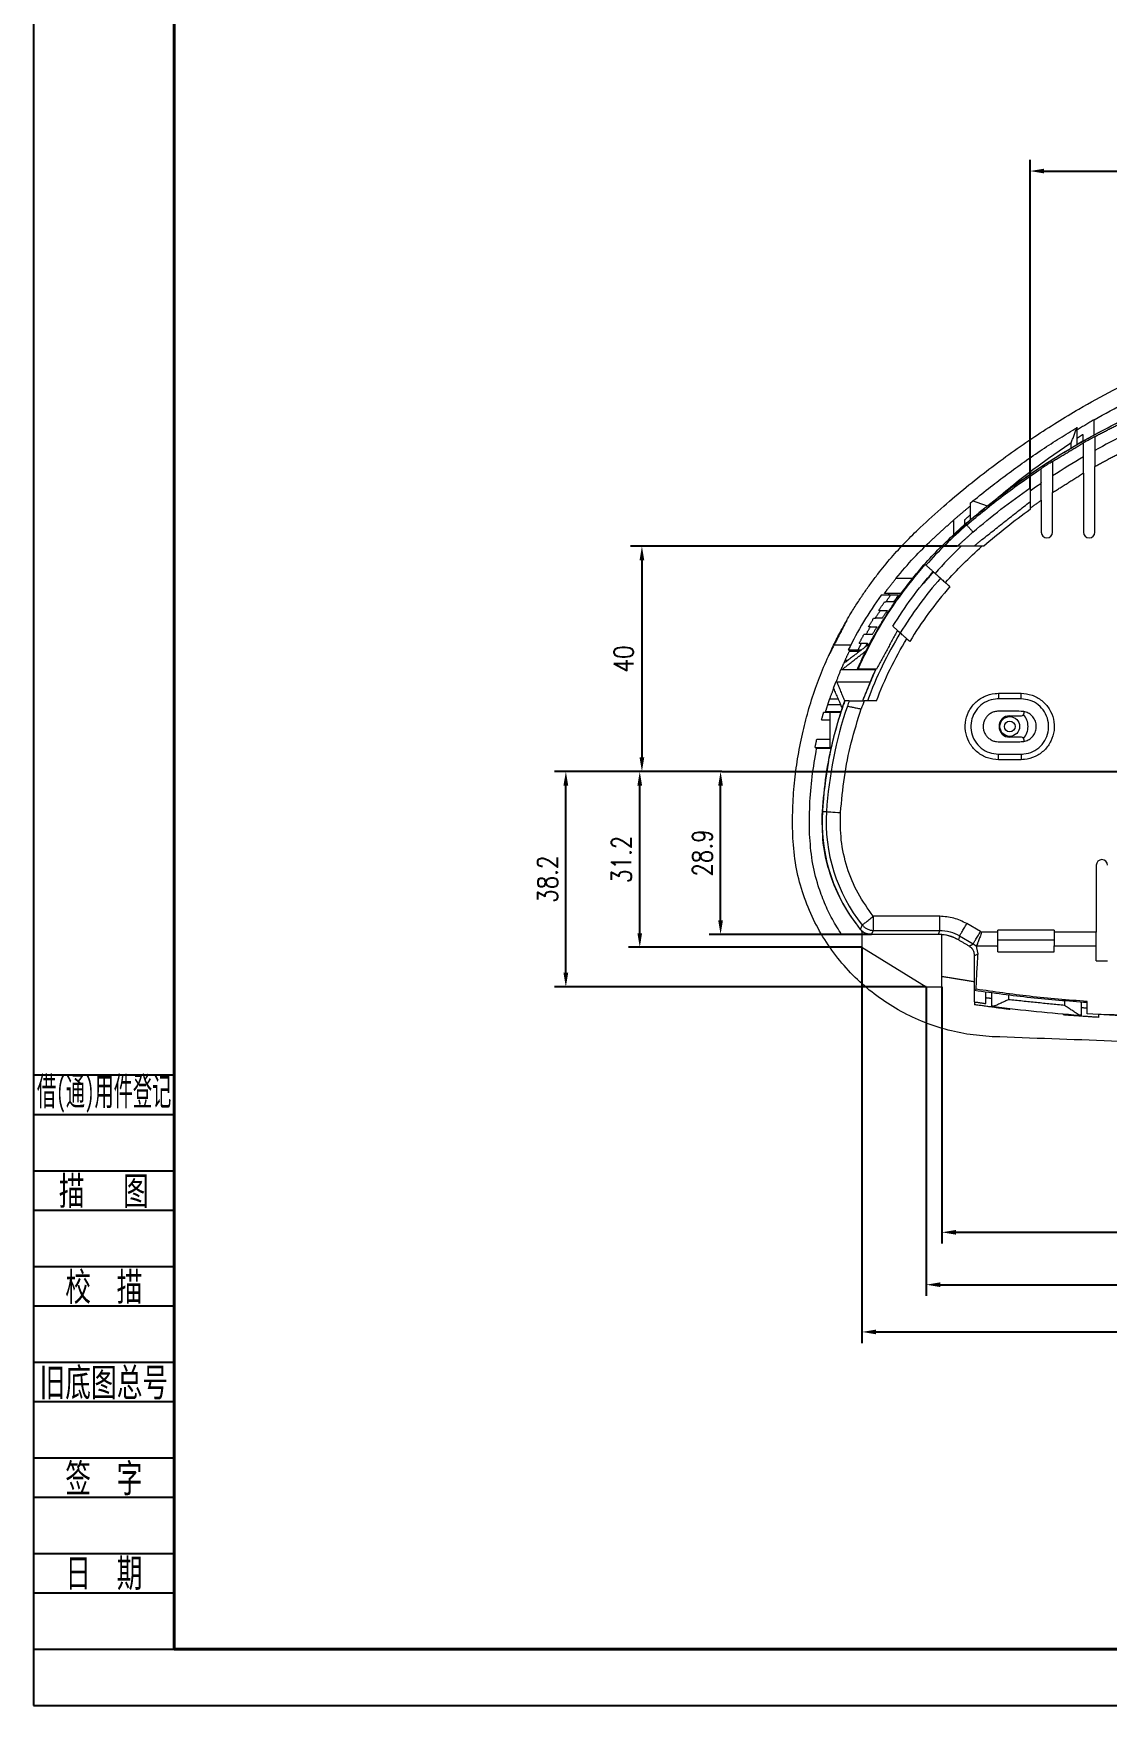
# Model space of a CAD drawing. Extents: x -871 to 2543, y 496 to 1402.
# Drawn here: x -870.9 to -680.1, y 495.8 to 792.8 of the extents above; entities that cross this region are included whole.
import ezdxf
from ezdxf.enums import TextEntityAlignment as Align

# ---------------------------------------------------------------- set-up
doc = ezdxf.new("R2010")
doc.units = 0
doc.layers.get('0').update_dxf_attribs({"linetype": 'CONTINUOUS', "lineweight": 40})
doc.layers.get('DEFPOINTS').update_dxf_attribs({"linetype": 'CONTINUOUS'})
doc.layers.add('7', color=7, linetype='CONTINUOUS')
doc.layers.add('图框层', color=7, linetype='CONTINUOUS')
doc.layers.add('排图层', color=5, linetype='CONTINUOUS', lineweight=40)
doc.styles.add('PC_TEXTSTYLE', font='txt.shx', dxfattribs={"width": 0.8, "bigfont": 'hzfs.shx'})
doc.styles.add('李志平', font='', dxfattribs={"width": 0.67})
doc.styles.get('李志平').set_extended_font_data('楷体_GB2312')
doc.dimstyles.new('副本 (2) (2)TH_GBDIM', dxfattribs={"dimtxt": 3.5, "dimasz": 2.5, "dimexe": 2, "dimexo": 0, "dimgap": 1.5, "dimtad": 1, "dimtoh": 1, "dimdec": 1, "dimdsep": 46, "dimtxsty": 'PC_TEXTSTYLE', "dimcen": 2.5, "dimazin": 2, "dimtfac": 0.714286, "dimtdec": 1, "dimtmove": 0, "dimatfit": 3, "dimfxl": 1, "dimtolj": 1, "dimtzin": 0, "dimarcsym": 0})

# ---------------------------------------------------------------- blocks, each defined once
blk = doc.blocks.new('*D3')
at = {"layer": '7', "color": 0, "lineweight": -2, "ltscale": 10, "transparency": 16777216}
for p, q in [((-693.9, 712.06), (-693.9, 770.31)), ((-452.1, 711.46), (-452.1, 770.31)), ((-691.4, 768.31), (-454.6, 768.31))]:
    blk.add_line(p, q, dxfattribs=at)
at = {"layer": '7', "color": 0, "ltscale": 10, "transparency": 16777216}
for points in [[(-691.4, 768.73), (-691.4, 767.9), (-693.9, 768.31)], [(-454.6, 768.73), (-454.6, 767.9), (-452.1, 768.31)]]:
    blk.add_solid(points, dxfattribs=at)
at = {"layer": 'DEFPOINTS', "color": 0, "ltscale": 10, "transparency": 16777216}
for p in [(-452.1, 768.31), (-693.9, 712.06), (-452.1, 711.46)]:
    blk.add_point(p, dxfattribs=at)
at = {"layer": '7', "color": 0, "ltscale": 10, "transparency": 16777216, "insert": (-573, 771.56), "char_height": 3.5, "attachment_point": 5, "style": 'PC_TEXTSTYLE'}
blk.add_mtext('\\A1;241.8', dxfattribs=at)
blk = doc.blocks.new('*D13')
at = {"layer": '7', "color": 0, "lineweight": -2, "ltscale": 10, "transparency": 16777216}
for p, q in [((-712.34, 623.41), (-712.34, 568.51)), ((-433.66, 623.41), (-433.66, 568.51)), ((-709.84, 570.51), (-436.16, 570.51))]:
    blk.add_line(p, q, dxfattribs=at)
at = {"layer": '7', "color": 0, "ltscale": 10, "transparency": 16777216}
for points in [[(-709.84, 570.93), (-709.84, 570.09), (-712.34, 570.51)], [(-436.16, 570.93), (-436.16, 570.09), (-433.66, 570.51)]]:
    blk.add_solid(points, dxfattribs=at)
at = {"layer": 'DEFPOINTS', "color": 0, "ltscale": 10, "transparency": 16777216}
for p in [(-712.34, 623.41), (-433.66, 623.41), (-433.66, 570.51)]:
    blk.add_point(p, dxfattribs=at)
at = {"layer": '7', "color": 0, "ltscale": 10, "transparency": 16777216, "insert": (-572.17, 573.76), "char_height": 3.5, "attachment_point": 5, "style": 'PC_TEXTSTYLE'}
blk.add_mtext('\\A1;278.7', dxfattribs=at)
blk = doc.blocks.new('*D14')
at = {"layer": '7', "color": 0, "lineweight": -2, "ltscale": 10, "transparency": 16777216}
for p, q in [((-723.76, 630.44), (-723.76, 560.12)), ((-422.24, 630.44), (-422.24, 560.12)), ((-721.26, 562.12), (-424.74, 562.12))]:
    blk.add_line(p, q, dxfattribs=at)
at = {"layer": '7', "color": 0, "ltscale": 10, "transparency": 16777216}
for points in [[(-721.26, 562.53), (-721.26, 561.7), (-723.76, 562.12)], [(-424.74, 562.53), (-424.74, 561.7), (-422.24, 562.12)]]:
    blk.add_solid(points, dxfattribs=at)
at = {"layer": 'DEFPOINTS', "color": 0, "ltscale": 10, "transparency": 16777216}
for p in [(-723.76, 630.44), (-422.24, 630.44), (-422.24, 562.12)]:
    blk.add_point(p, dxfattribs=at)
at = {"layer": '7', "color": 0, "ltscale": 10, "transparency": 16777216, "insert": (-572.35, 565.37), "char_height": 3.5, "attachment_point": 5, "style": 'PC_TEXTSTYLE'}
blk.add_mtext('\\A1;301.5', dxfattribs=at)
blk = doc.blocks.new('*D15')
at = {"layer": '7', "color": 0, "lineweight": -2, "ltscale": 10, "transparency": 16777216}
for p, q in [((-709.56, 623.41), (-709.56, 577.82)), ((-436.44, 623.41), (-436.44, 577.82)), ((-707.06, 579.82), (-438.94, 579.82))]:
    blk.add_line(p, q, dxfattribs=at)
at = {"layer": '7', "color": 0, "ltscale": 10, "transparency": 16777216}
for points in [[(-707.06, 580.23), (-707.06, 579.4), (-709.56, 579.82)], [(-438.94, 580.23), (-438.94, 579.4), (-436.44, 579.82)]]:
    blk.add_solid(points, dxfattribs=at)
at = {"layer": 'DEFPOINTS', "color": 0, "ltscale": 10, "transparency": 16777216}
for p in [(-709.56, 623.41), (-436.44, 623.41), (-436.44, 579.82)]:
    blk.add_point(p, dxfattribs=at)
at = {"layer": '7', "color": 0, "ltscale": 10, "transparency": 16777216, "insert": (-572.17, 583.07), "char_height": 3.5, "attachment_point": 5, "style": 'PC_TEXTSTYLE'}
blk.add_mtext('\\A1;273.1', dxfattribs=at)
blk = doc.blocks.new('*D16')
at = {"layer": '7', "color": 0, "lineweight": -2, "ltscale": 10, "transparency": 16777216}
for p, q in [((-706.82, 701.66), (-764.82, 701.66)), ((-762.82, 699.16), (-762.82, 664.16)), ((-748.65, 661.66), (-764.82, 661.66))]:
    blk.add_line(p, q, dxfattribs=at)
at = {"layer": '7', "color": 0, "ltscale": 10, "transparency": 16777216}
for points in [[(-763.24, 699.16), (-762.4, 699.16), (-762.82, 701.66)], [(-763.24, 664.16), (-762.4, 664.16), (-762.82, 661.66)]]:
    blk.add_solid(points, dxfattribs=at)
at = {"layer": 'DEFPOINTS', "color": 0, "ltscale": 10, "transparency": 16777216}
for p in [(-706.82, 701.66), (-762.82, 661.66), (-748.65, 661.66)]:
    blk.add_point(p, dxfattribs=at)
at = {"layer": '7', "color": 0, "ltscale": 10, "transparency": 16777216, "insert": (-766.07, 681.66), "char_height": 3.5, "attachment_point": 5, "rotation": 90, "style": 'PC_TEXTSTYLE'}
blk.add_mtext('\\A1;40', dxfattribs=at)
blk = doc.blocks.new('*D17')
at = {"layer": '7', "color": 0, "lineweight": -2, "ltscale": 10, "transparency": 16777216}
for p, q in [((-748.65, 661.66), (-750.85, 661.66)), ((-748.85, 635.21), (-748.85, 659.16)), ((-722.08, 632.71), (-750.85, 632.71))]:
    blk.add_line(p, q, dxfattribs=at)
at = {"layer": '7', "color": 0, "ltscale": 10, "transparency": 16777216}
for points in [[(-749.27, 659.16), (-748.44, 659.16), (-748.85, 661.66)], [(-749.27, 635.21), (-748.44, 635.21), (-748.85, 632.71)]]:
    blk.add_solid(points, dxfattribs=at)
at = {"layer": 'DEFPOINTS', "color": 0, "ltscale": 10, "transparency": 16777216}
for p in [(-748.85, 661.66), (-748.65, 661.66), (-722.08, 632.71)]:
    blk.add_point(p, dxfattribs=at)
at = {"layer": '7', "color": 0, "ltscale": 10, "transparency": 16777216, "insert": (-752.1, 647.18), "char_height": 3.5, "attachment_point": 5, "rotation": 90, "style": 'PC_TEXTSTYLE'}
blk.add_mtext('\\A1;28.9', dxfattribs=at)
blk = doc.blocks.new('*D18')
at = {"layer": '7', "color": 0, "lineweight": -2, "ltscale": 10, "transparency": 16777216}
for p, q in [((-748.65, 661.66), (-765.2, 661.66)), ((-763.2, 632.94), (-763.2, 659.16)), ((-723.76, 630.44), (-765.2, 630.44))]:
    blk.add_line(p, q, dxfattribs=at)
at = {"layer": '7', "color": 0, "ltscale": 10, "transparency": 16777216}
for points in [[(-763.62, 659.16), (-762.79, 659.16), (-763.2, 661.66)], [(-763.62, 632.94), (-762.79, 632.94), (-763.2, 630.44)]]:
    blk.add_solid(points, dxfattribs=at)
at = {"layer": 'DEFPOINTS', "color": 0, "ltscale": 10, "transparency": 16777216}
for p in [(-763.2, 661.66), (-748.65, 661.66), (-723.76, 630.44)]:
    blk.add_point(p, dxfattribs=at)
at = {"layer": '7', "color": 0, "ltscale": 10, "transparency": 16777216, "insert": (-766.45, 646.05), "char_height": 3.5, "attachment_point": 5, "rotation": 90, "style": 'PC_TEXTSTYLE'}
blk.add_mtext('\\A1;31.2', dxfattribs=at)
blk = doc.blocks.new('*D19')
at = {"layer": '7', "color": 0, "lineweight": -2, "ltscale": 10, "transparency": 16777216}
for p, q in [((-748.65, 661.66), (-778.33, 661.66)), ((-776.33, 625.91), (-776.33, 659.16)), ((-712.34, 623.41), (-778.33, 623.41))]:
    blk.add_line(p, q, dxfattribs=at)
at = {"layer": '7', "color": 0, "ltscale": 10, "transparency": 16777216}
for points in [[(-776.75, 659.16), (-775.91, 659.16), (-776.33, 661.66)], [(-776.75, 625.91), (-775.91, 625.91), (-776.33, 623.41)]]:
    blk.add_solid(points, dxfattribs=at)
at = {"layer": 'DEFPOINTS', "color": 0, "ltscale": 10, "transparency": 16777216}
for p in [(-776.33, 661.66), (-748.65, 661.66), (-712.34, 623.41)]:
    blk.add_point(p, dxfattribs=at)
at = {"layer": '7', "color": 0, "ltscale": 10, "transparency": 16777216, "insert": (-779.58, 642.53), "char_height": 3.5, "attachment_point": 5, "rotation": 90, "style": 'PC_TEXTSTYLE'}
blk.add_mtext('\\A1;38.2', dxfattribs=at)

msp = doc.modelspace()

# ---------------------------------------------------------------- linework, layer by layer
at = {"color": 7, "linetype": 'Continuous', "lineweight": 15}
for p, q in [((-685.5359, 722.7753), (-685.5004, 722.7967)), ((-685.5004, 719.7471), (-685.5004, 722.7967)), ((-682.5004, 721.3315), (-682.5004, 724.1507)), ((-686.5962, 719.1091), (-686.5962, 720.0371)), ((-684.5004, 721.5344), (-684.5004, 720.2855)), ((-682.4004, 704.1577), (-682.4004, 715.843)), ((-684.4004, 714.6779), (-684.4004, 704.1577)), ((-691.9004, 709.8482), (-691.9004, 704.1577)), ((-689.9004, 704.1577), (-689.9004, 711.2104)), ((-704.5004, 709.3303), (-704.5004, 706.3366)), ((-707.5004, 706.312), (-707.5004, 703.5964)), ((-705.5004, 705.5201), (-705.5004, 706.3944)), ((-705.3294, 705.6848), (-705.1356, 705.4594)), ((-712.3746, 698.302), (-712.518, 698.4306)), ((-714.6758, 695.9677), (-717.7035, 695.9677)), ((-716.7662, 693.287), (-719.7669, 693.287)), ((-720.4881, 690.2831), (-720.7635, 690.2831)), ((-719.736, 691.7831), (-719.4969, 691.7831)), ((-722.2491, 687.3831), (-722.5901, 687.3831)), ((-718.2755, 687.4756), (-717.4395, 686.7261)), ((-722.7254, 684.1129), (-722.9458, 684.1129)), ((-726.7227, 681.4677), (-726.1819, 681.4677)), ((-724.2219, 682.9677), (-726.0084, 682.9677)), ((-728.1944, 677.5777), (-722.235, 677.5777)), ((-727.2968, 679.7577), (-721.3041, 679.7577)), ((-721.1369, 679.8677), (-724.4366, 679.8677)), ((-727.93, 674.5277), (-729.4805, 674.5277)), ((-721.1858, 674.2177), (-723.358, 674.2177)), ((-695.5004, 674.5626), (-695.5004, 675.557)), ((-729.3989, 672.1238), (-730.5513, 672.1238)), ((-730.1788, 672.3277), (-727.3851, 672.3277)), ((-727.4983, 673.5277), (-729.808, 673.5277)), ((-727.4441, 672.1238), (-729.3989, 672.1238)), ((-729.3989, 670.8538), (-729.3989, 672.1238)), ((-697.5004, 671.5577), (-695.4004, 671.5577)), ((-695.0004, 672.3237), (-695.0004, 671.9577)), ((-730.9121, 670.8538), (-729.3989, 670.8538)), ((-729.3989, 667.3538), (-729.3989, 670.8538)), ((-732.0644, 665.9538), (-729.3989, 665.9538)), ((-729.1989, 665.7577), (-731.7978, 665.7577)), ((-729.3989, 667.3538), (-731.7734, 667.3538)), ((-729.3989, 665.9538), (-729.3989, 667.3538)), ((-729.1491, 665.9538), (-729.3989, 665.9538)), ((-695.4004, 667.7577), (-697.5004, 667.7577)), ((-695.0004, 667.3577), (-695.0004, 666.9917)), ((-729.6677, 663.4577), (-729.6685, 663.4577)), ((-699.5004, 663.7585), (-699.5004, 664.7528)), ((-730.776, 654.5848), (-730.0411, 654.5381)), ((-682.1323, 645.0077), (-682.1323, 633.1011)), ((-709.9436, 635.9465), (-721.7298, 635.9465)), ((-723.7604, 632.7117), (-727.3711, 632.7117)), ((-726.5265, 632.7078), (-723.7604, 632.7078)), ((-723.7604, 633.3294), (-723.7604, 630.4377)), ((-721.7298, 633.4481), (-709.9435, 633.4481)), ((-710.144, 632.7117), (-709.9435, 633.4481)), ((-709.5604, 623.4077), (-709.5604, 632.6872)), ((-702.7156, 633.2163), (-705.1317, 634.6368)), ((-699.6323, 633.1011), (-702.5301, 633.1011)), ((-689.6323, 633.4777), (-699.6323, 633.4777)), ((-682.1323, 633.1011), (-689.6323, 633.1011)), ((-723.7604, 630.4377), (-712.3404, 623.4077)), ((-706.398, 632.483), (-706.5984, 631.7466)), ((-706.398, 632.483), (-703.9819, 631.0625)), ((-704.7183, 630.6412), (-703.9819, 631.0625)), ((-703.4038, 630.6923), (-699.6323, 630.6923)), ((-699.6323, 631.7775), (-689.6323, 631.7775)), ((-699.6323, 629.6419), (-689.6323, 629.6419)), ((-689.6323, 630.6923), (-682.1323, 630.6923)), ((-703.1188, 629.2693), (-703.7326, 628.9182)), ((-682.1323, 628.0556), (-680.1323, 628.0556)), ((-712.3404, 623.4077), (-709.5604, 623.4077)), ((-703.7326, 620.7356), (-703.7326, 620.2301)), ((-700.7326, 622.372), (-700.7326, 620.0021)), ((-697.7326, 621.9863), (-697.7326, 621.1254)), ((-687.7504, 620.9579), (-687.7504, 620.1006)), ((-697.4915, 619.3869), (-697.4915, 619.5845)), ((-687.9915, 618.6153), (-687.9915, 618.4186)), ((-684.7504, 618.3711), (-684.7504, 620.6994)), ((-681.7504, 618.4883), (-681.7504, 617.9875))]:
    msp.add_line(p, q, dxfattribs=at)
at = {"color": 7, "linetype": 'Continuous', "lineweight": 15, "flags": 128}
for points in [[(-699.5005, 675.557), (-699.5005, 675.3749), (-699.5005, 675.1989), (-699.5005, 675.0349), (-699.5005, 674.8883), (-699.5005, 674.7641), (-699.5004, 674.6664), (-699.5004, 674.5985), (-699.5004, 674.5626)], [(-728.5122, 672.1238), (-728.4449, 672.252), (-728.3928, 672.3277)], [(-695.5003, 664.7528), (-695.5003, 664.717), (-695.5003, 664.649), (-695.5003, 664.5513), (-695.5003, 664.4271), (-695.5003, 664.2806), (-695.5003, 664.1165), (-695.5003, 663.9405), (-695.5003, 663.7585)], [(-730.0411, 654.5381), (-729.9786, 654.5341), (-729.8269, 654.5245), (-729.5914, 654.5095), (-729.2808, 654.4898), (-728.9065, 654.466), (-728.4822, 654.4391), (-728.0237, 654.41), (-727.5476, 654.3797)]]:
    msp.add_lwpolyline(points, dxfattribs=at)
at = {"color": 7, "linetype": 'Continuous', "lineweight": 15}
for radius in [1.75, 0.95]:
    msp.add_circle((-697.5004, 669.6577), radius, dxfattribs=at)
for centre, radius, start, end in [((-620.0327, 606.4832), 128.3592, 116.297701, 119.070387), ((-620.0327, 606.4832), 128.3592, 120.09697, 122.977762), ((-620.0327, 606.4832), 128.3592, 124.048519, 125.132975), ((-620.0327, 606.4832), 125.6939, 125.992467, 130.780135), ((-657.3838, 649.9233), 73.2426, 130.689996, 138.659909), ((-690.9004, 704.1577), 1, 180, 0), ((-683.4004, 704.1577), 1, 180, 0), ((-657.3838, 649.9233), 71.0711, 133.282964, 138.676407), ((-657.3838, 649.9233), 69.7714, 138.686772, 148.599405), ((-657.3838, 649.9233), 67.5388, 138.705509, 148.94994), ((-657.3838, 649.9233), 69.7699, 148.599633, 159.622239), ((-657.3838, 649.9233), 70.54, 154.880776, 155.68553), ((-657.3838, 649.9233), 73.54, 160.709551, 161.368603), ((-657.3838, 649.9233), 72.8036, 160.506586, 161.293049), ((-657.3838, 649.9233), 70.3051, 159.784177, 161.024802), ((-657.3838, 649.9233), 72.8036, 161.293049, 176.36572), ((-697.5004, 669.6577), 1.9, 90, 270), ((-695.4004, 671.9577), 0.4, 270, 0), ((-697.5004, 669.6577), 3.25, 0, 40.821046), ((-697.5004, 669.6577), 3.25, 319.178954, 0), ((-695.4004, 667.3577), 0.4, 0, 90), ((-657.3838, 649.9276), 73.54, 169.398182, 176.36572), ((-700.8163, 652.6863), 30.02, 176.36572, 216.295221), ((-700.8163, 652.6819), 29.2836, 176.36572, 218.667515), ((-681.1323, 645.0077), 1, 0, 180), ((-668.182, 859.8433), 242.04, 262.373566, 265.973161)]:
    msp.add_arc(centre, radius, start, end, dxfattribs=at)
for points, knots in [([(-713.4155, 704.9838), (-712.023, 706.2671), (-709.3621, 708.719), (-705.2764, 712.159), (-701.2643, 715.3311), (-697.2055, 718.3258), (-693.1604, 721.115), (-689.1668, 723.6877), (-684.556, 726.467), (-679.3059, 729.3743), (-673.252, 732.3922), (-667.0458, 735.1522), (-660.686, 737.6744), (-656.2772, 739.1411), (-654.1302, 739.8553)], [0, 0, 0, 0, 0.08544383, 0.16326411, 0.24003572, 0.31442796, 0.38793525, 0.45758568, 0.52338745, 0.62304575, 0.71697323, 0.81192709, 0.90841625, 1, 1, 1, 1]), ([(-682.5004, 724.1507), (-680.6153, 725.1966), (-676.9412, 727.2353), (-671.245, 730.0143), (-665.4589, 732.562), (-659.4741, 734.9211), (-655.3064, 736.3069), (-653.2197, 737.0007)], [0, 0, 0, 0, 0.20791264, 0.40523262, 0.60172057, 0.80059557, 1, 1, 1, 1]), ([(-705.3294, 705.6848), (-702.3634, 708.1083), (-696.4312, 712.9553), (-686.7622, 719.1841), (-676.6515, 724.6668), (-669.5491, 727.5374), (-665.998, 728.9727)], [0, 0, 0, 0, 0.250000031, 0.500000056, 0.749999962, 1, 1, 1, 1]), ([(-702.9717, 707.6643), (-700.1558, 709.8643), (-694.524, 714.2643), (-685.4223, 719.9451), (-675.9439, 724.9723), (-669.3133, 727.6393), (-665.998, 728.9727)], [0, 0, 0, 0, 0.24999996, 0.5, 0.74999994, 1, 1, 1, 1]), ([(-704.027, 709.7217), (-702.9878, 710.5645), (-701.0034, 712.1738), (-697.953, 714.4891), (-694.8982, 716.7008), (-691.7723, 718.8422), (-688.6552, 720.8743), (-686.5617, 722.1502), (-685.5359, 722.7753)], [0, 0, 0, 0, 0.17965566, 0.34307044, 0.51123536, 0.6805579, 0.84347366, 1, 1, 1, 1]), ([(-686.5962, 720.0371), (-689.1203, 718.2929), (-694.2501, 714.748), (-698.9486, 710.82), (-701.3353, 708.8247)], [0, 0, 0, 0, 0.49204199, 1, 1, 1, 1]), ([(-684.4004, 720.0425), (-684.3971, 720.0468), (-684.3904, 720.0556), (-684.3183, 720.1063), (-684.138, 720.2197), (-683.8008, 720.4184), (-683.3928, 720.6491), (-682.9878, 720.8695), (-682.7064, 721.0157), (-682.5461, 721.0949), (-682.4631, 721.1334), (-682.4101, 721.1551), (-682.4036, 721.1538), (-682.4003, 721.1531)], [0, 0, 0, 0, 0.05485665, 0.11050118, 0.23067258, 0.36454052, 0.50702752, 0.6466934, 0.77454967, 0.83318058, 0.89066409, 0.94552289, 1, 1, 1, 1]), ([(-691.9004, 715.4508), (-691.8971, 715.4556), (-691.8905, 715.4651), (-691.8188, 715.5226), (-691.6396, 715.6523), (-691.3061, 715.8802), (-690.8978, 716.1486), (-690.49, 716.4075), (-690.2061, 716.5804), (-690.0453, 716.6739), (-689.9626, 716.7194), (-689.91, 716.7454), (-689.9035, 716.7444), (-689.9003, 716.7439)], [0, 0, 0, 0, 0.0534045, 0.1077907, 0.22587402, 0.35949821, 0.50590401, 0.65006008, 0.77884323, 0.83705159, 0.89357879, 0.94701607, 1, 1, 1, 1]), ([(-684.4004, 714.6779), (-684.4004, 715.0356), (-684.4004, 715.7287), (-684.4004, 716.6198), (-684.4004, 717.2755), (-684.4004, 717.4522), (-684.4004, 717.5368)], [0, 0, 0, 0, 0.28005559, 0.54261137, 0.78103672, 1, 1, 1, 1]), ([(-682.4004, 718.6722), (-682.4004, 718.5857), (-682.4004, 718.4069), (-682.4004, 717.7495), (-682.4004, 716.8713), (-682.4004, 716.1937), (-682.4004, 715.843)], [0, 0, 0, 0, 0.22542529, 0.46613047, 0.72367525, 1, 1, 1, 1]), ([(-705.1356, 705.4594), (-703.0076, 707.2311), (-698.7548, 710.772), (-694.1841, 713.892), (-691.9004, 715.4508)], [0, 0, 0, 0, 0.5003553, 1, 1, 1, 1]), ([(-691.9004, 709.8482), (-691.9004, 710.2227), (-691.9004, 710.9379), (-691.9004, 711.8637), (-691.9004, 712.5556), (-691.9004, 712.746), (-691.9004, 712.837)], [0, 0, 0, 0, 0.28513452, 0.54458795, 0.78210333, 1, 1, 1, 1]), ([(-689.9004, 714.1615), (-689.9004, 714.0717), (-689.9004, 713.8844), (-689.9004, 713.2012), (-689.9004, 712.2863), (-689.9004, 711.5795), (-689.9004, 711.2104)], [0, 0, 0, 0, 0.2191956, 0.457479675, 0.716717261, 1, 1, 1, 1]), ([(-704.0385, 704.1834), (-702.3979, 705.5589), (-699.1166, 708.3098), (-695.6391, 710.8081), (-693.9004, 712.0572)], [0, 0, 0, 0, 0.49999983, 1, 1, 1, 1]), ([(-693.9004, 711.4578), (-693.9004, 711.3653), (-693.9004, 711.1717), (-693.9004, 710.4704), (-693.9004, 709.533), (-693.9004, 708.8088), (-693.9004, 708.4285)], [0, 0, 0, 0, 0.2165297, 0.45324075, 0.71292229, 1, 1, 1, 1]), ([(-728.786, 684.1129), (-728.3785, 684.926), (-727.6478, 686.3843), (-726.5928, 688.2763), (-725.5893, 689.9793), (-724.5452, 691.6478), (-723.3819, 693.3894), (-722.1776, 695.0851), (-720.5984, 697.1806), (-718.5622, 699.6591), (-716.0665, 702.4144), (-714.2885, 704.1377), (-713.4155, 704.9838)], [0, 0, 0, 0, 0.1059127, 0.18996003, 0.25214098, 0.33587975, 0.41856325, 0.49496267, 0.5764727, 0.72122692, 0.86312015, 1, 1, 1, 1]), ([(-724.5513, 679.8677), (-723.41, 682.2304), (-721.1275, 686.9557), (-716.669, 693.6534), (-711.4904, 700.0287), (-707.3831, 703.7995), (-705.3294, 705.6848)], [0, 0, 0, 0, 0.24243838, 0.48487679, 0.74243838, 1, 1, 1, 1]), ([(-717.7035, 695.9677), (-716.667, 697.204), (-714.6842, 699.5688), (-712.4336, 701.7581), (-711.3596, 702.803)], [0, 0, 0, 0, 0.52276198, 1, 1, 1, 1]), ([(-708.9221, 695.2064), (-707.8954, 696.3364), (-705.842, 698.5963), (-703.573, 700.6397), (-702.4385, 701.6614)], [0, 0, 0, 0, 0.50000019, 1, 1, 1, 1]), ([(-702.4385, 701.6614), (-702.8496, 701.6614), (-703.6598, 701.6614), (-704.7791, 701.6614), (-705.5377, 701.6614), (-705.9554, 701.6614), (-706.0596, 701.6614), (-706.1103, 701.6614)], [0, 0, 0, 0, 0.27310299, 0.53815459, 0.77955943, 0.89282331, 1, 1, 1, 1]), ([(-724.4365, 679.8677), (-723.3659, 682.0833), (-721.2247, 686.5144), (-717.225, 692.7438), (-714.087, 696.535), (-712.518, 698.4306)], [0, 0, 0, 0, 0.3333334, 0.66666691, 1, 1, 1, 1]), ([(-718.2755, 687.4756), (-717.1829, 689.1662), (-714.9978, 692.5473), (-712.4038, 695.626), (-711.1068, 697.1653)], [0, 0, 0, 0, 0.50000012, 1, 1, 1, 1]), ([(-710.7577, 696.8523), (-710.6994, 696.8), (-710.5829, 696.6956), (-710.1468, 696.3045), (-709.576, 695.7927), (-709.14, 695.4018), (-708.9221, 695.2064)], [0, 0, 0, 0, 0.24998066, 0.49990454, 0.74998812, 1, 1, 1, 1]), ([(-720.3549, 692.9831), (-721.4273, 691.4244), (-723.573, 688.3058), (-725.3206, 684.9449), (-726.1948, 683.2638)], [0, 0, 0, 0, 0.49980316, 1, 1, 1, 1]), ([(-715.8003, 685.2563), (-715.9461, 685.387), (-716.2372, 685.6481), (-716.6079, 685.9805), (-716.872, 686.2172), (-716.9146, 686.2555), (-716.9358, 686.2744)], [0, 0, 0, 0, 0.25245933, 0.50418745, 0.75389684, 1, 1, 1, 1]), ([(-736.0425, 650.4572), (-736.0586, 651.9794), (-736.0912, 655.0659), (-735.7742, 659.5577), (-735.2044, 663.9918), (-734.3877, 668.2322), (-733.3246, 672.4073), (-732.0563, 676.3752), (-730.5587, 680.3153), (-729.3911, 682.8165), (-728.786, 684.1129)], [0, 0, 0, 0, 0.1254931, 0.25445142, 0.37763489, 0.50531979, 0.62600889, 0.75266944, 0.87180481, 1, 1, 1, 1]), ([(-721.1858, 674.2177), (-720.4131, 676.1178), (-718.8673, 679.919), (-716.8228, 683.4769), (-715.8003, 685.2563)], [0, 0, 0, 0, 0.49985926, 1, 1, 1, 1]), ([(-729.6108, 663.7577), (-729.238, 665.527), (-728.4922, 669.0656), (-727.3608, 672.5003), (-726.795, 674.2177)], [0, 0, 0, 0, 0.49999993, 1, 1, 1, 1]), ([(-726.0143, 674.2177), (-725.9772, 674.2177), (-725.903, 674.2177), (-725.4572, 674.2177), (-724.8129, 674.2177), (-724.0758, 674.2177), (-723.5712, 674.2177), (-723.358, 674.2177)], [0, 0, 0, 0, 0.20410803, 0.40802243, 0.61729195, 0.83828057, 1, 1, 1, 1]), ([(-699.5004, 663.7585), (-700.1643, 663.8238), (-701.4917, 663.9544), (-703.2587, 664.9728), (-704.6007, 666.4723), (-705.3662, 668.3426), (-705.4715, 670.3549), (-704.9057, 672.2902), (-703.7289, 673.9332), (-702.0741, 675.0879), (-700.5713, 675.5221), (-699.7056, 675.5503), (-699.5005, 675.557)], [0, 0, 0, 0, 0.10746335, 0.21486266, 0.32240968, 0.4297546, 0.53694123, 0.64407894, 0.75155043, 0.85920633, 0.96663584, 1, 1, 1, 1]), ([(-699.5004, 674.5626), (-699.6709, 674.557), (-700.3905, 674.5336), (-701.6399, 674.1728), (-703.0161, 673.2127), (-703.9948, 671.8463), (-704.465, 670.2369), (-704.3773, 668.5642), (-703.7411, 667.0096), (-702.6255, 665.7627), (-701.1563, 664.9157), (-700.0524, 664.8071), (-699.5004, 664.7528)], [0, 0, 0, 0, 0.03334896, 0.14075819, 0.24842565, 0.35595087, 0.46310673, 0.57024814, 0.67755752, 0.7850995, 0.8925317, 1, 1, 1, 1]), ([(-695.5004, 674.5626), (-696.167, 674.5626), (-697.5004, 674.5626), (-698.8338, 674.5626), (-699.5004, 674.5626)], [0, 0, 0, 0, 0.49998976, 1, 1, 1, 1]), ([(-695.5004, 675.557), (-694.8365, 675.4917), (-693.509, 675.3611), (-691.742, 674.3426), (-690.4001, 672.8432), (-689.6345, 670.9729), (-689.5292, 668.9605), (-690.0951, 667.0252), (-691.2719, 665.3822), (-692.9267, 664.2275), (-694.4294, 663.7933), (-695.2951, 663.7651), (-695.5003, 663.7585)], [0, 0, 0, 0, 0.10746374, 0.21486276, 0.32241006, 0.42975474, 0.5369414, 0.64407924, 0.75155082, 0.85920673, 0.96663583, 1, 1, 1, 1]), ([(-695.5003, 664.7528), (-695.3298, 664.7584), (-694.6102, 664.7818), (-693.3609, 665.1427), (-691.9847, 666.1027), (-691.006, 667.4692), (-690.5357, 669.0785), (-690.6234, 670.7512), (-691.2597, 672.3059), (-692.3752, 673.5527), (-693.8445, 674.3997), (-694.9483, 674.5083), (-695.5004, 674.5626)], [0, 0, 0, 0, 0.03334898, 0.14075778, 0.24842514, 0.3559505, 0.46310651, 0.57024769, 0.67755741, 0.78509942, 0.89253166, 1, 1, 1, 1]), ([(-730.776, 654.5848), (-730.5846, 656.7152), (-730.2018, 660.976), (-728.9602, 667.2855), (-727.7, 671.3737), (-727.0699, 673.4177)], [0, 0, 0, 0, 0.33333336, 0.66666666, 1, 1, 1, 1]), ([(-727.5476, 654.3797), (-727.3593, 656.4628), (-726.9826, 660.6299), (-725.7496, 666.7972), (-724.4955, 670.7886), (-723.8686, 672.7836)], [0, 0, 0, 0, 0.33330228, 0.66675568, 1, 1, 1, 1]), ([(-726.3414, 673.2734), (-726.3047, 673.2661), (-726.2314, 673.2516), (-725.7848, 673.1632), (-725.1449, 673.0364), (-724.4655, 672.9018), (-724.0288, 672.8153), (-723.8686, 672.7836)], [0, 0, 0, 0, 0.21724545, 0.43445754, 0.6525601, 0.87247989, 1, 1, 1, 1]), ([(-695.0004, 672.3238), (-695.5944, 672.3435), (-696.784, 672.3829), (-698.1195, 672.3715), (-699.0265, 672.3691), (-699.4614, 672.3762), (-699.9672, 672.349), (-700.5089, 672.202), (-701.0827, 671.892), (-701.5682, 671.4546), (-701.9338, 670.9131), (-702.1616, 670.3015), (-702.2399, 669.653), (-702.1594, 669.0044), (-701.9291, 668.3934), (-701.5617, 667.8533), (-701.0744, 667.4181), (-700.4994, 667.1078), (-699.6511, 666.893), (-698.1217, 666.9895), (-696.5038, 666.9028), (-695.3179, 666.9729), (-695.0004, 666.9917)], [0, 0, 0, 0, 0.10186263, 0.20396955, 0.22888502, 0.25730713, 0.27853318, 0.31551212, 0.35239748, 0.38938733, 0.42639466, 0.46330063, 0.50023736, 0.5372664, 0.57424039, 0.61111922, 0.64814297, 0.68516541, 0.72204822, 0.79652318, 0.94550948, 1, 1, 1, 1]), ([(-693.564, 671.5577), (-693.7715, 671.7381), (-694.1915, 672.1032), (-694.7286, 672.2496), (-695.0004, 672.3237)], [0, 0, 0, 0, 0.494063911, 1, 1, 1, 1]), ([(-693.564, 667.7577), (-693.5433, 667.7792), (-693.3118, 668.0197), (-692.9613, 668.5681), (-692.7408, 669.4705), (-692.8378, 670.3909), (-693.1595, 671.1008), (-693.462, 671.4425), (-693.564, 671.5577)], [0, 0, 0, 0, 0.02130303, 0.23897209, 0.45555812, 0.67398845, 0.890113, 1, 1, 1, 1]), ([(-733.0438, 650.5483), (-733.0551, 652.2628), (-733.0778, 655.7018), (-732.6543, 660.7865), (-732.0846, 664.0933), (-731.7978, 665.7577)], [0, 0, 0, 0, 0.330572879, 0.663052895, 1, 1, 1, 1]), ([(-695.0004, 666.9917), (-694.7286, 667.0658), (-694.1915, 667.2123), (-693.7715, 667.5773), (-693.564, 667.7577)], [0, 0, 0, 0, 0.505936089, 1, 1, 1, 1]), ([(-699.5004, 664.7528), (-698.8337, 664.7528), (-697.5003, 664.7528), (-696.167, 664.7528), (-695.5003, 664.7528)], [0, 0, 0, 0, 0.49999069, 1, 1, 1, 1]), ([(-724.0111, 633.624), (-725.1263, 635.141), (-727.3566, 638.175), (-729.5314, 643.4144), (-730.8298, 648.9367), (-730.7939, 652.7021), (-730.776, 654.5848)], [0, 0, 0, 0, 0.24999983, 0.49999997, 0.74999998, 1, 1, 1, 1]), ([(-721.7298, 635.9465), (-722.6838, 637.2764), (-724.6083, 639.959), (-726.4878, 644.5795), (-727.6012, 649.4418), (-727.5654, 652.7432), (-727.5476, 654.3797)], [0, 0, 0, 0, 0.24785874, 0.50000002, 0.75214141, 1, 1, 1, 1]), ([(-700.5977, 614.5647), (-702.1053, 614.6811), (-705.1163, 614.9136), (-709.5206, 615.9543), (-713.7852, 617.4871), (-717.8392, 619.5454), (-721.6152, 622.0873), (-725.0593, 625.0776), (-728.129, 628.4892), (-730.7826, 632.3033), (-732.9588, 636.4576), (-734.5977, 640.9019), (-735.7171, 645.6131), (-735.9321, 648.8144), (-736.0425, 650.4572)], [0, 0, 0, 0, 0.07733059, 0.15445283, 0.23151929, 0.31067208, 0.38994476, 0.46950367, 0.55181703, 0.63585108, 0.72240092, 0.81142129, 0.90322846, 1, 1, 1, 1]), ([(-727.3711, 632.7117), (-727.9322, 633.6077), (-729.0694, 635.4234), (-730.44, 638.3281), (-731.7038, 641.7796), (-732.7205, 645.8826), (-732.9334, 648.9558), (-733.0438, 650.5483)], [0, 0, 0, 0, 0.161771741, 0.327831385, 0.498322099, 0.740032255, 1, 1, 1, 1]), ([(-723.6805, 634.3855), (-723.6438, 634.4149), (-723.5703, 634.4737), (-723.116, 634.8373), (-722.48, 635.3461), (-721.9798, 635.7464), (-721.7298, 635.9465)], [0, 0, 0, 0, 0.25000017, 0.50000006, 0.75000059, 1, 1, 1, 1]), ([(-721.7298, 635.9465), (-721.7298, 635.6262), (-721.7298, 634.9856), (-721.7298, 634.1711), (-721.7298, 633.5892), (-721.7298, 633.4951), (-721.7298, 633.4481)], [0, 0, 0, 0, 0.24999999, 0.50000006, 0.7499997, 1, 1, 1, 1]), ([(-709.9435, 633.4481), (-709.9435, 633.4951), (-709.9435, 633.5892), (-709.9436, 634.1711), (-709.9436, 634.9856), (-709.9436, 635.6262), (-709.9436, 635.9465)], [0, 0, 0, 0, 0.2500003, 0.49999994, 0.75, 1, 1, 1, 1]), ([(-705.1317, 634.6368), (-705.8897, 635.0155), (-707.4062, 635.7732), (-709.0976, 635.8887), (-709.9436, 635.9465)], [0, 0, 0, 0, 0.49982994, 1, 1, 1, 1]), ([(-722.0807, 632.7117), (-722.2645, 632.7231), (-722.6326, 632.7459), (-723.1553, 632.9367), (-723.6345, 633.2195), (-723.8857, 633.4893), (-724.0111, 633.624)], [0, 0, 0, 0, 0.24970472, 0.5001662, 0.75033607, 1, 1, 1, 1]), ([(-722.315, 632.7117), (-722.4608, 632.7208), (-722.7525, 632.7392), (-723.1678, 632.8872), (-723.5478, 633.111), (-723.7489, 633.323), (-723.8495, 633.429)], [0, 0, 0, 0, 0.24999923, 0.49999942, 0.75000141, 1, 1, 1, 1]), ([(-723.6805, 634.3855), (-723.5562, 634.249), (-723.3043, 633.9727), (-722.8199, 633.678), (-722.2871, 633.4839), (-721.914, 633.4599), (-721.7298, 633.4481)], [0, 0, 0, 0, 0.24684318, 0.50000178, 0.75316095, 1, 1, 1, 1]), ([(-706.5984, 631.7466), (-707.1565, 632.028), (-708.2728, 632.5908), (-709.5203, 632.6714), (-710.144, 632.7117)], [0, 0, 0, 0, 0.50000026, 1, 1, 1, 1]), ([(-709.9435, 633.4481), (-709.3205, 633.4058), (-708.0741, 633.3212), (-706.9568, 632.7624), (-706.398, 632.483)], [0, 0, 0, 0, 0.499867385, 1, 1, 1, 1]), ([(-706.5984, 631.7466), (-707.0656, 631.9866), (-708, 632.4668), (-709.0402, 632.6138), (-709.5604, 632.6872)], [0, 0, 0, 0, 0.499970427, 1, 1, 1, 1]), ([(-706.398, 632.483), (-706.3741, 632.5235), (-706.3264, 632.6047), (-706.0315, 633.1063), (-705.6187, 633.8084), (-705.294, 634.3607), (-705.1317, 634.6368)], [0, 0, 0, 0, 0.250000163, 0.499999915, 0.749999941, 1, 1, 1, 1]), ([(-703.9819, 631.0625), (-703.9581, 631.1031), (-703.9104, 631.1842), (-703.6155, 631.6858), (-703.2027, 632.388), (-702.878, 632.9402), (-702.7156, 633.2163)], [0, 0, 0, 0, 0.25000007, 0.50000009, 0.74999957, 1, 1, 1, 1]), ([(-702.5301, 633.1011), (-702.6132, 632.8304), (-702.7789, 632.2899), (-703.0335, 631.5732), (-703.2675, 630.9911), (-703.3584, 630.7918), (-703.4038, 630.6923)], [0, 0, 0, 0, 0.25199427, 0.5030169, 0.7519264, 1, 1, 1, 1]), ([(-699.6323, 630.6923), (-699.6323, 630.7895), (-699.6323, 630.9839), (-699.6323, 631.5645), (-699.6323, 632.288), (-699.6323, 632.8301), (-699.6323, 633.1011)], [0, 0, 0, 0, 0.24999948, 0.50000008, 0.74999985, 1, 1, 1, 1]), ([(-689.6323, 633.1011), (-689.6323, 632.8301), (-689.6323, 632.288), (-689.6323, 631.5645), (-689.6323, 630.9839), (-689.6323, 630.7895), (-689.6323, 630.6923)], [0, 0, 0, 0, 0.250000148, 0.499999923, 0.750000518, 1, 1, 1, 1]), ([(-682.1323, 630.6923), (-682.1323, 630.7895), (-682.1323, 630.9839), (-682.1323, 631.5645), (-682.1323, 632.288), (-682.1323, 632.8301), (-682.1323, 633.1011)], [0, 0, 0, 0, 0.24999948, 0.50000008, 0.74999985, 1, 1, 1, 1]), ([(-703.7326, 628.9182), (-703.7431, 629.0989), (-703.7636, 629.4474), (-703.9593, 629.932), (-704.2778, 630.3463), (-704.5679, 630.5405), (-704.7183, 630.6412)], [0, 0, 0, 0, 0.2592758, 0.5000006, 0.740725, 1, 1, 1, 1]), ([(-703.7326, 628.9182), (-703.7456, 629.0913), (-703.7717, 629.4377), (-703.979, 629.9207), (-704.2903, 630.3441), (-704.5757, 630.5422), (-704.7183, 630.6412)], [0, 0, 0, 0, 0.24988036, 0.5000006, 0.75012019, 1, 1, 1, 1]), ([(-703.9819, 631.0625), (-703.8692, 630.9884), (-703.6443, 630.8405), (-703.4732, 630.6325), (-703.3878, 630.5287)], [0, 0, 0, 0, 0.50097969, 1, 1, 1, 1]), ([(-682.1323, 628.0556), (-682.1323, 628.5831), (-682.1323, 629.638), (-682.1323, 630.3409), (-682.1323, 630.6923)], [0, 0, 0, 0, 0.49999982, 1, 1, 1, 1]), ([(-703.4608, 622.9919), (-703.4085, 624.2504), (-703.304, 626.7674), (-703.1805, 628.4353), (-703.1188, 629.2693)], [0, 0, 0, 0, 0.49997592, 1, 1, 1, 1]), ([(-683.7504, 620.6133), (-687.092, 620.8659), (-693.7752, 621.3713), (-700.4134, 622.2956), (-703.7326, 622.7577)], [0, 0, 0, 0, 0.50000007, 1, 1, 1, 1]), ([(-683.7504, 620.8094), (-687.1829, 621.0791), (-693.8044, 621.5992), (-700.3219, 622.5392), (-703.4608, 622.9919)], [0, 0, 0, 0, 0.518382714, 1, 1, 1, 1]), ([(-667.6321, 618.1079), (-670.346, 618.1246), (-675.7253, 618.1577), (-681.0915, 618.4595), (-683.7504, 618.6091)], [0, 0, 0, 0, 0.50450256, 1, 1, 1, 1]), ([(-445.403, 614.5647), (-459.4453, 614.0357), (-487.759, 612.9691), (-530.2976, 612.1145), (-573.0309, 611.806), (-615.6586, 612.1144), (-658.1972, 612.9682), (-686.4804, 614.0331), (-700.5977, 614.5647)], [0, 0, 0, 0, 0.16515447, 0.33300305, 0.50000001, 0.6673556, 0.83396394, 1, 1, 1, 1])]:
    msp.add_open_spline(points, degree=3, knots=knots, dxfattribs=at)
for points in [[(-686.5962, 720.0371), (-685.5359, 722.7753)], [(-682.5004, 724.1507), (-685.5004, 722.359)], [(-682.4003, 721.1531), (-676.9004, 723.9778)], [(-689.9003, 716.7439), (-684.4004, 720.0425)], [(-685.5004, 720.9137), (-684.5004, 721.5344)], [(-685.5004, 719.8141), (-684.5004, 720.3873)], [(-684.4004, 717.5368), (-684.4004, 720.0425)], [(-682.4004, 721.1531), (-682.4004, 718.6722)], [(-682.4004, 715.843), (-676.9004, 718.8013)], [(-689.9004, 716.7439), (-689.9004, 714.1615)], [(-684.3799, 717.7563), (-684.4004, 717.7054)], [(-691.9004, 712.837), (-691.9004, 715.4509)], [(-691.8799, 713.0677), (-691.9004, 713.0131)], [(-689.9004, 711.2104), (-684.4004, 714.6779)], [(-693.9004, 712.0572), (-693.9004, 711.4578)], [(-693.9004, 708.4285), (-691.9004, 709.8482)], [(-704.5004, 708.8374), (-707.5004, 706.312)], [(-707.5004, 703.5964), (-703.7718, 706.9872)], [(-705.5004, 706.3944), (-704.5004, 707.2243)], [(-704.5004, 709.3303), (-704.027, 709.7217)], [(-704.027, 709.7217), (-701.3353, 708.8247)], [(-702.7162, 702.6456), (-693.9004, 709.5722)], [(-693.9004, 708.4285), (-693.9004, 708.1814)], [(-711.3596, 702.803), (-707.5004, 706.312)], [(-706.8233, 701.6614), (-704.0397, 704.1848)], [(-705.1343, 705.4579), (-704.0385, 704.1834)], [(-706.1103, 701.6614), (-706.8233, 701.6614)], [(-703.8392, 701.6614), (-702.7174, 702.647)], [(-702.1307, 701.6614), (-702.4385, 701.6614)], [(-710.7577, 696.8523), (-712.3746, 698.302)], [(-719.1945, 694.0583), (-717.7035, 695.9677)], [(-711.0399, 697.1053), (-712.7928, 695.0766)], [(-708.1276, 694.4941), (-708.9221, 695.2064)], [(-718.6618, 692.9831), (-720.3549, 692.9831)], [(-719.7669, 693.287), (-719.1945, 694.0583)], [(-719.4969, 691.7831), (-718.6618, 692.9831)], [(-718.8733, 693.287), (-719.1189, 692.9831)], [(-717.2464, 692.9831), (-718.6618, 692.9831)], [(-718.1378, 691.7831), (-717.2463, 692.9831)], [(-708.6326, 693.8904), (-708.1079, 694.4432)], [(-721.3631, 688.8831), (-720.4881, 690.2831)], [(-720.7635, 690.2831), (-719.736, 691.7831)], [(-720.6704, 687.4677), (-719.3867, 689.4677)], [(-720.4881, 690.2831), (-719.1951, 690.2831)], [(-720.1277, 688.8831), (-719.1951, 690.2831)], [(-718.1378, 691.7831), (-719.4969, 691.7831)], [(-726.4488, 688.5099), (-729.6545, 682.2661)], [(-723.0302, 685.9831), (-722.2491, 687.3831)], [(-722.5901, 687.3831), (-721.6707, 688.8831)], [(-722.2491, 687.3831), (-721.0719, 687.3831)], [(-721.9042, 685.9831), (-721.0719, 687.3831)], [(-721.6707, 688.8831), (-721.3631, 688.8831)], [(-720.1277, 688.8831), (-721.3631, 688.8831)], [(-717.4395, 686.7261), (-721.1369, 679.8677)], [(-720.8191, 687.2126), (-720.7292, 687.3721)], [(-717.4395, 686.7261), (-716.9358, 686.2744)], [(-725.7678, 684.1129), (-728.786, 684.1129)], [(-727.2968, 679.7577), (-723.007, 683.1157)], [(-722.4579, 684.3177), (-726.8483, 680.9577)], [(-726.1948, 683.2638), (-724.4271, 683.2638)], [(-725.0773, 683.2638), (-725.2104, 682.9677)], [(-724.4271, 683.2638), (-723.82, 684.4831)], [(-724.4271, 683.2638), (-723.8349, 683.2638)], [(-724.2218, 684.4831), (-723.4011, 685.9831)], [(-724.2218, 684.4831), (-723.82, 684.4831)], [(-723.82, 684.4831), (-722.7459, 684.4831)], [(-723.7673, 681.5677), (-722.385, 684.3177)], [(-723.7673, 681.5677), (-722.3954, 684.0775)], [(-723.0302, 685.9831), (-723.4011, 685.9831)], [(-723.0909, 683.8333), (-722.7459, 684.4831)], [(-721.9042, 685.9831), (-723.0302, 685.9831)], [(-722.4499, 684.3177), (-721.6185, 685.7936)], [(-715.8003, 685.2563), (-715.2455, 684.7589)], [(-726.9555, 680.9577), (-727.4839, 679.7577)], [(-726.7227, 681.4677), (-726.9555, 680.9577)], [(-726.8483, 680.9577), (-726.9555, 680.9577)], [(-726.7227, 681.4677), (-726.0084, 682.9677)], [(-724.5513, 679.8677), (-723.7673, 681.5677)], [(-728.8296, 676.3777), (-728.3754, 677.5777)], [(-728.1944, 677.5777), (-728.3754, 677.5777)], [(-728.3161, 677.5777), (-727.4839, 679.7577)], [(-726.7945, 674.2186), (-728.1944, 677.5777)], [(-727.4839, 679.7577), (-727.2968, 679.7577)], [(-724.5513, 679.8677), (-724.4365, 679.8677)], [(-723.6082, 674.2177), (-721.2526, 679.8677)], [(-723.6082, 674.2177), (-721.6669, 678.9677)], [(-729.808, 673.5277), (-729.4805, 674.5277)], [(-729.4805, 674.5277), (-728.7859, 676.3471)], [(-728.7287, 676.3777), (-728.8296, 676.3777)], [(-727.2358, 672.9197), (-728.7287, 676.3777)], [(-726.0143, 674.2177), (-726.795, 674.2177)], [(-699.5005, 675.557), (-695.5004, 675.557)], [(-730.9121, 670.8538), (-730.5513, 672.1238)], [(-730.1788, 672.3277), (-729.808, 673.5277)], [(-729.4373, 672.3277), (-729.5082, 672.1238)], [(-732.0644, 665.9538), (-731.7734, 667.3538)], [(-731.0449, 665.9538), (-731.0729, 665.7577)], [(-729.5431, 665.7577), (-729.5145, 665.9538)], [(-695.5003, 663.7585), (-699.5004, 663.7585)], [(-723.8495, 633.429), (-724.8636, 634.7117)], [(-724.0111, 633.624), (-723.6805, 634.3855)], [(-710.144, 632.7117), (-722.315, 632.7117)], [(-721.7298, 633.4481), (-722.0807, 632.7117)], [(-710.144, 632.7117), (-722.0807, 632.7117)], [(-709.5604, 632.6872), (-710.144, 632.7117)], [(-702.5301, 633.1011), (-702.7156, 633.2163)], [(-699.6323, 633.1011), (-699.6323, 633.4777)], [(-689.6323, 633.4777), (-689.6323, 633.1011)], [(-704.7183, 630.6412), (-706.5984, 631.7466)], [(-704.7183, 630.6412), (-706.5984, 631.7466)], [(-703.3878, 630.5287), (-703.4038, 630.6923)], [(-703.1188, 629.2693), (-703.3878, 630.5287)], [(-699.6323, 630.5227), (-699.7408, 630.6676)], [(-699.6323, 629.6419), (-699.6323, 630.6923)], [(-689.6323, 629.6419), (-689.6323, 630.6923)], [(-703.7326, 622.7577), (-703.7326, 628.9182)], [(-703.7326, 623.769), (-703.7326, 628.9182)], [(-703.7326, 624.2746), (-709.5604, 625.2281)], [(-703.7326, 620.7356), (-703.7326, 623.769)], [(-703.7326, 622.7577), (-703.4608, 622.9919)], [(-703.7326, 620.7356), (-701.7326, 620.4468)], [(-701.7326, 620.4468), (-701.7326, 622.5006)], [(-700.7326, 621.3249), (-701.7326, 621.4566)], [(-697.7326, 621.1254), (-700.304, 619.9443)], [(-687.7504, 620.1006), (-697.7326, 621.1254)], [(-683.7504, 618.6091), (-683.7504, 620.8094)], [(-697.4915, 619.3869), (-703.7326, 620.2301)], [(-700.304, 619.9443), (-700.7326, 620.0021)], [(-681.7504, 617.9875), (-687.9915, 618.4186)], [(-685.1789, 618.4009), (-687.7504, 620.1006)], [(-684.7504, 618.3711), (-685.1789, 618.4009)], [(-683.7504, 619.6111), (-684.7504, 619.6848)], [(-666.7504, 618.1115), (-681.7504, 618.4883)]]:
    msp.add_open_spline(points, degree=1, dxfattribs=at)
at = {"layer": '7', "color": 1, "ltscale": 5}
msp.add_line((-748.6457, 661.6577), (-402.0987, 661.6577), dxfattribs=at)
at = {"layer": '图框层', "color": 3, "ltscale": 14}
for p, q in [((-870.8725, 1089.757), (-870.8725, 495.757)), ((-870.8725, 495.757), (-29.8725, 495.757))]:
    msp.add_line(p, q, dxfattribs=at)
at = {"layer": '图框层', "color": 3}
for p, q in [((-870.8725, 607.757), (-845.8725, 607.757)), ((-870.8725, 600.757), (-845.8725, 600.757)), ((-870.8725, 590.757), (-845.8725, 590.757)), ((-870.8725, 583.757), (-845.8725, 583.757)), ((-870.8725, 573.757), (-845.8725, 573.757)), ((-870.8725, 566.757), (-845.8725, 566.757)), ((-870.8725, 556.757), (-845.8725, 556.757)), ((-870.8725, 549.757), (-845.8725, 549.757)), ((-870.8725, 539.757), (-845.8725, 539.757)), ((-870.8725, 532.757), (-845.8725, 532.757)), ((-870.8725, 522.757), (-845.8725, 522.757)), ((-870.8725, 515.757), (-845.8725, 515.757)), ((-870.8725, 505.757), (-845.8725, 505.757))]:
    msp.add_line(p, q, dxfattribs=at)
at = {"layer": '排图层', "color": 7, "ltscale": 14}
msp.add_line((-845.8725, 1079.757), (-845.8725, 505.757), dxfattribs=at)
at = {"layer": '排图层', "color": 7}
msp.add_line((-845.8725, 505.757), (-39.8725, 505.757), dxfattribs=at)

# ---------------------------------------------------------------- texts
at = {"layer": '图框层', "color": 3, "style": '李志平'}
for s, width, p in [('借(通)用件登记', 0.5, (-858.3206, 604.5648)), ('描   图', 0.67, (-858.3725, 587.257)), ('校  描', 0.67, (-858.3725, 570.257)), ('旧底图总号', 0.67, (-858.3725, 553.257)), ('签  字', 0.67, (-858.3725, 536.257)), ('日  期', 0.67, (-858.3662, 519.3568))]:
    msp.add_text(s, height=5, dxfattribs=dict(at, width=width)).set_placement(p, align=Align.MIDDLE)

# ---------------------------------------------------------------- dimensions: what is measured, and where the dimension line sits
at = {"layer": '7', "color": 4, "ltscale": 5}
dim = msp.add_linear_dim(base=(-452.1004, 768.3143), p1=(-693.9004, 712.0572), p2=(-452.1004, 711.4578), dimstyle='副本 (2) (2)TH_GBDIM', dxfattribs=at)
dim.commit()
dim.dimension.update_dxf_attribs({"geometry": '*D3', "text_midpoint": (-573.0004, 771.5643)})
for base, p1, p2, picture, middle in [((-762.8199, 661.6577), (-706.8233, 701.6614), (-748.6457, 661.6577), '*D16', (-766.0699, 681.6595)), ((-776.330423, 661.657715), (-712.340369, 623.407716), (-748.645664, 661.657715), '*D19', (-779.580423, 642.532716)), ((-763.2018, 661.6577), (-723.7604, 630.4377), (-748.6457, 661.6577), '*D18', (-766.4518, 646.0477)), ((-748.8547, 661.6577), (-722.0807, 632.7117), (-748.6457, 661.6577), '*D17', (-752.1047, 647.1847))]:
    dim = msp.add_linear_dim(base=base, p1=p1, p2=p2, angle=90, dimstyle='副本 (2) (2)TH_GBDIM', dxfattribs=at)
    dim.commit()
    dim.dimension.update_dxf_attribs({"geometry": picture, "text_midpoint": middle})
for base, p1, p2, picture, middle in [((-422.2404, 562.1154), (-723.7604, 630.4377), (-422.2404, 630.4377), '*D14', (-572.3486, 562.1154)), ((-433.6604, 570.5095), (-712.3404, 623.4077), (-433.6604, 623.4077), '*D13', (-572.166, 570.5095)), ((-436.4404, 579.816), (-709.5604, 623.4077), (-436.4404, 623.4077), '*D15', (-572.166, 579.816))]:
    dim = msp.add_linear_dim(base=base, p1=p1, p2=p2, dimstyle='副本 (2) (2)TH_GBDIM', dxfattribs=at)
    dim.commit()
    dim.dimension.update_dxf_attribs({"geometry": picture, "text_midpoint": middle, "dimtype": 160})

doc.saveas('drawing.dxf')
